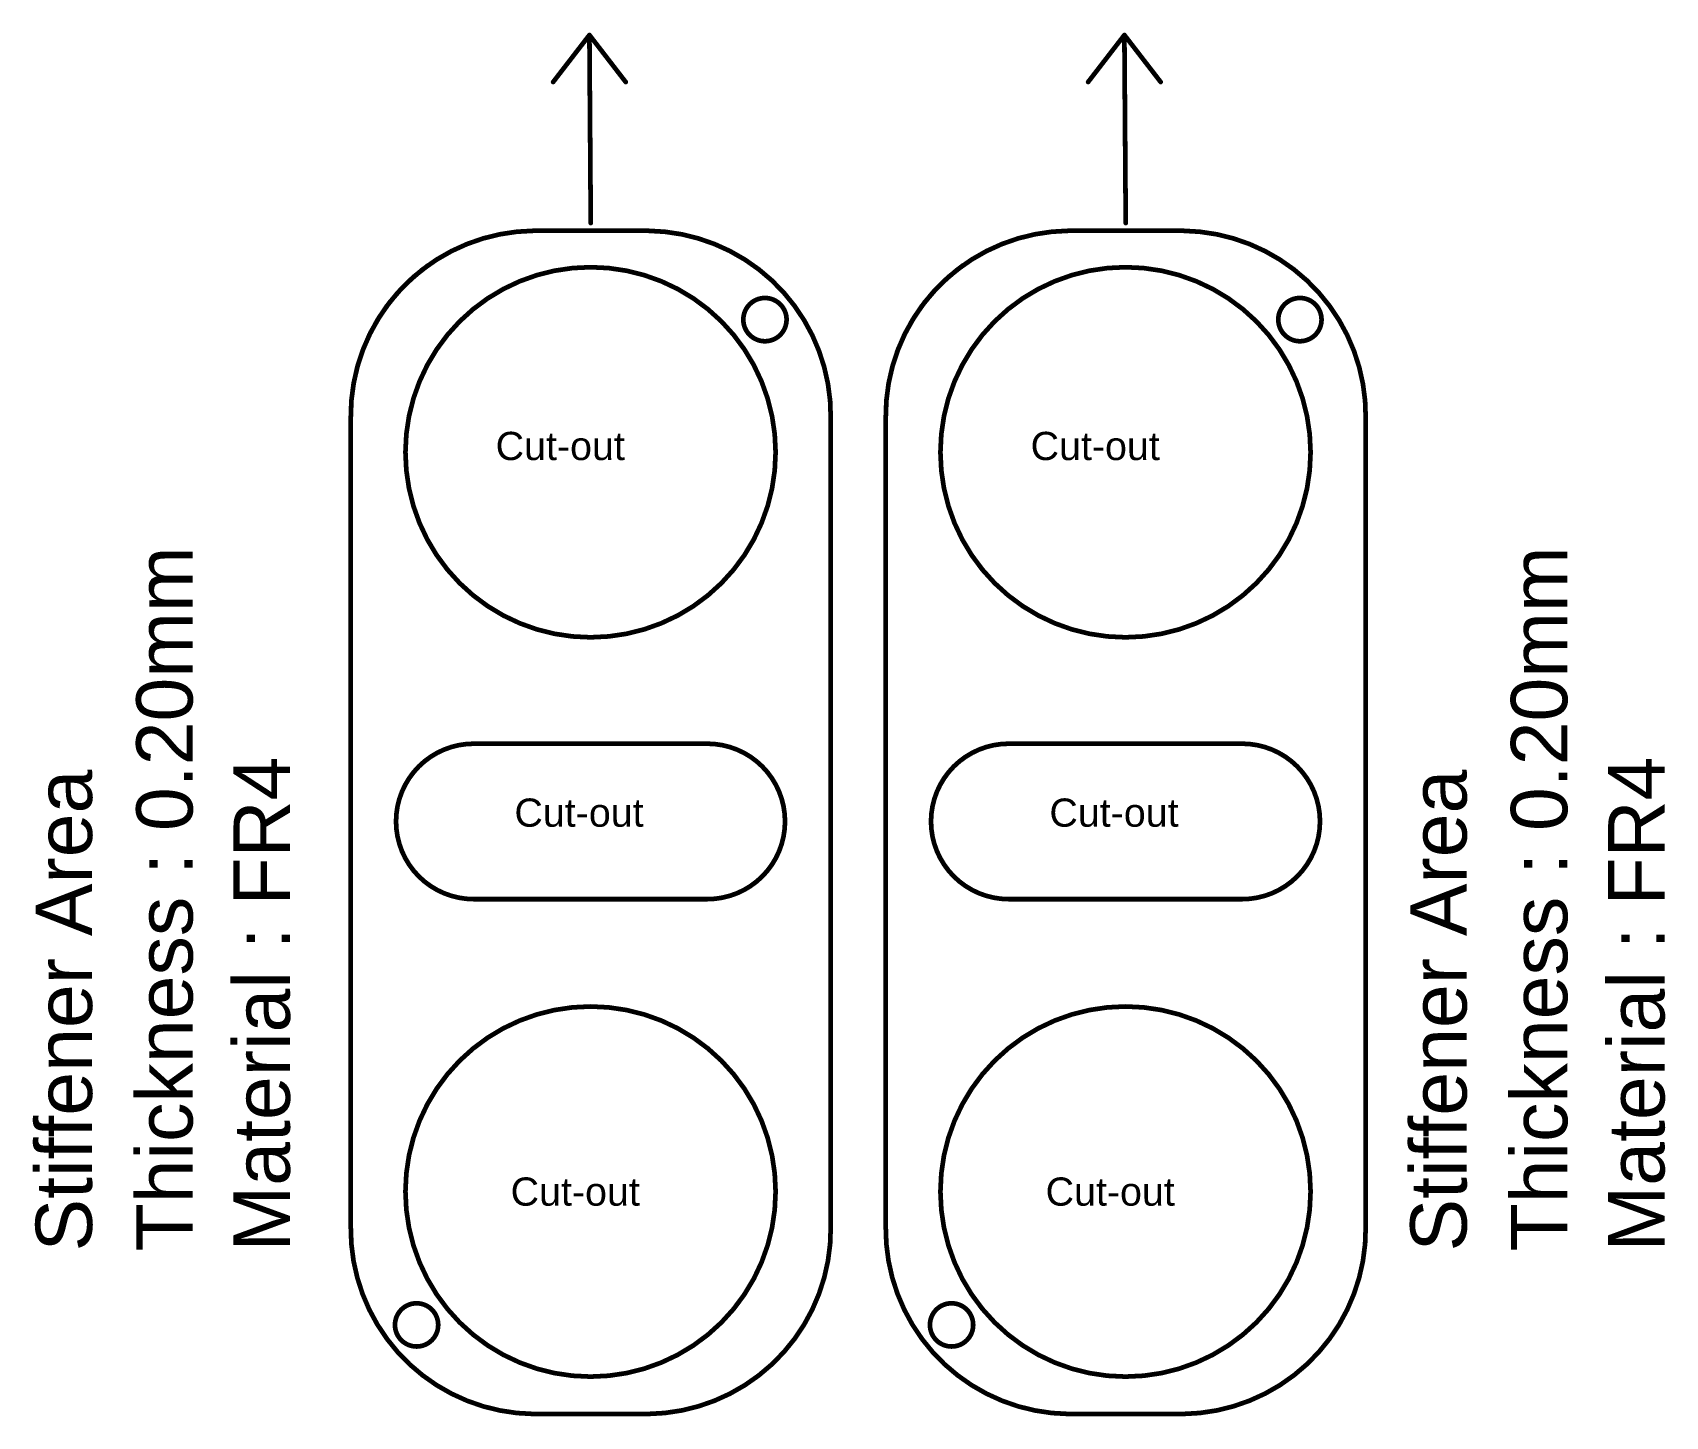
# Model space of a CAD drawing. Header units: inches. Extents: x -17 to 443, y -40 to 218.
# Drawn here: x -10.34 to 33.76, y -40.32 to -2.94 of the extents above; entities that cross this region are included whole.
import ezdxf

# ---------------------------------------------------------------- set-up
doc = ezdxf.new("R2010")
doc.units = ezdxf.units.IN
doc.layers.add('Fabrication', color=76, linetype='Continuous')
doc.styles.add('Arial', font='', dxfattribs={"height": 0.2})
doc.styles.get('Arial').set_extended_font_data('Arial')

msp = doc.modelspace()

# ---------------------------------------------------------------- linework, layer by layer
at = {"layer": 'Fabrication'}
for points in [[(3.718, -4.271, 0.127, 0.127, 0), (4.698, -3.001, 0.127, 0.127, 0)], [(4.698, -3.001, 0.127, 0.127, 0), (4.734, -8.081, 0.127, 0.127, 0)], [(4.698, -3.001, 0.127, 0.127, 0), (5.678, -4.271, 0.127, 0.127, 0)], [(18.17, -4.271, 0.127, 0.127, 0), (19.15, -3.001, 0.127, 0.127, 0)], [(19.15, -3.001, 0.127, 0.127, 0), (19.186, -8.081, 0.127, 0.127, 0)], [(19.15, -3.001, 0.127, 0.127, 0), (20.13, -4.271, 0.127, 0.127, 0)], [(-1.749, -13.346, 0.127, 0.127, -0.414214), (3.194, -8.29, 0.127, 0.127, 0)], [(3.194, -8.29, 0.127, 0.127, 0), (6.274, -8.29, 0.127, 0.127, 0)], [(6.274, -8.29, 0.127, 0.127, -0.414214), (11.217, -13.346, 0.127, 0.127, 0)], [(12.703, -13.346, 0.127, 0.127, -0.414214), (17.646, -8.29, 0.127, 0.127, 0)], [(17.646, -8.29, 0.127, 0.127, 0), (20.726, -8.29, 0.127, 0.127, 0)], [(20.726, -8.29, 0.127, 0.127, -0.414214), (25.669, -13.346, 0.127, 0.127, 0)], [(-1.749, -13.346, 0.127, 0.127, -0.244175), (0.329, -9.232, 0.127, 0.127, 0)], [(12.703, -13.346, 0.127, 0.127, -0.244175), (14.781, -9.232, 0.127, 0.127, 0)], [(-1.749, -35.201, 0.127, 0.127, 0), (-1.749, -13.346, 0.127, 0.127, 0)], [(11.217, -13.346, 0.127, 0.127, 0), (11.217, -35.201, 0.127, 0.127, 0)], [(12.703, -35.201, 0.127, 0.127, 0), (12.703, -13.346, 0.127, 0.127, 0)], [(25.669, -13.346, 0.127, 0.127, 0), (25.669, -35.201, 0.127, 0.127, 0)], [(0.089, -22.763, 0.127, 0.127, -0.198912), (1.574, -22.148, 0.127, 0.127, 0)], [(1.574, -22.148, 0.127, 0.127, 0), (7.882, -22.148, 0.127, 0.127, 0)], [(7.882, -22.148, 0.127, 0.127, -0.198912), (9.367, -22.763, 0.127, 0.127, 0)], [(14.541, -22.763, 0.127, 0.127, -0.198912), (16.026, -22.148, 0.127, 0.127, 0)], [(16.026, -22.148, 0.127, 0.127, 0), (22.334, -22.148, 0.127, 0.127, 0)], [(22.334, -22.148, 0.127, 0.127, -0.198912), (23.819, -22.763, 0.127, 0.127, 0)], [(-0.526, -24.248, 0.127, 0.127, -0.198912), (0.089, -22.763, 0.127, 0.127, 0)], [(9.367, -22.763, 0.127, 0.127, -0.198912), (9.982, -24.248, 0.127, 0.127, 0)], [(13.926, -24.248, 0.127, 0.127, -0.198912), (14.541, -22.763, 0.127, 0.127, 0)], [(23.819, -22.763, 0.127, 0.127, -0.198912), (24.434, -24.248, 0.127, 0.127, 0)], [(0.089, -25.733, 0.127, 0.127, -0.198912), (-0.526, -24.248, 0.127, 0.127, 0)], [(9.982, -24.248, 0.127, 0.127, -0.198912), (9.367, -25.733, 0.127, 0.127, 0)], [(14.541, -25.733, 0.127, 0.127, -0.198912), (13.926, -24.248, 0.127, 0.127, 0)], [(24.434, -24.248, 0.127, 0.127, -0.198912), (23.819, -25.733, 0.127, 0.127, 0)], [(1.574, -26.348, 0.127, 0.127, -0.198912), (0.089, -25.733, 0.127, 0.127, 0)], [(9.367, -25.733, 0.127, 0.127, -0.198912), (7.882, -26.348, 0.127, 0.127, 0)], [(16.026, -26.348, 0.127, 0.127, -0.198912), (14.541, -25.733, 0.127, 0.127, 0)], [(23.819, -25.733, 0.127, 0.127, -0.198912), (22.334, -26.348, 0.127, 0.127, 0)], [(1.574, -26.348, 0.127, 0.127, 0), (7.882, -26.348, 0.127, 0.127, 0)], [(16.026, -26.348, 0.127, 0.127, 0), (22.334, -26.348, 0.127, 0.127, 0)], [(3.194, -40.257, 0.127, 0.127, -0.414214), (-1.749, -35.201, 0.127, 0.127, 0)], [(11.217, -35.201, 0.127, 0.127, -0.414214), (6.274, -40.257, 0.127, 0.127, 0)], [(17.647, -40.257, 0.127, 0.127, -0.414214), (12.703, -35.201, 0.127, 0.127, 0)], [(25.669, -35.201, 0.127, 0.127, -0.414214), (20.726, -40.257, 0.127, 0.127, 0)], [(3.194, -40.257, 0.127, 0.127, 0), (6.274, -40.257, 0.127, 0.127, 0)], [(17.647, -40.257, 0.127, 0.127, 0), (20.726, -40.257, 0.127, 0.127, 0)]]:
    msp.add_lwpolyline(points, format="xyseb", dxfattribs=at)
for points in [[(4.667, -3.001, 0.0635, 0.0635, 1), (4.73, -3.001, 0.0635, 0.0635, 1)], [(4.667, -3.001, 0.0635, 0.0635, 1), (4.73, -3.001, 0.0635, 0.0635, 1)], [(4.667, -3.001, 0.0635, 0.0635, 1), (4.73, -3.001, 0.0635, 0.0635, 1)], [(19.119, -3.001, 0.0635, 0.0635, 1), (19.182, -3.001, 0.0635, 0.0635, 1)], [(19.119, -3.001, 0.0635, 0.0635, 1), (19.182, -3.001, 0.0635, 0.0635, 1)], [(19.119, -3.001, 0.0635, 0.0635, 1), (19.182, -3.001, 0.0635, 0.0635, 1)], [(3.687, -4.271, 0.0635, 0.0635, 1), (3.75, -4.271, 0.0635, 0.0635, 1)], [(5.647, -4.271, 0.0635, 0.0635, 1), (5.71, -4.271, 0.0635, 0.0635, 1)], [(18.139, -4.271, 0.0635, 0.0635, 1), (18.202, -4.271, 0.0635, 0.0635, 1)], [(20.099, -4.271, 0.0635, 0.0635, 1), (20.162, -4.271, 0.0635, 0.0635, 1)], [(3.163, -8.29, 0.0635, 0.0635, 1), (3.226, -8.29, 0.0635, 0.0635, 1)], [(3.163, -8.29, 0.0635, 0.0635, 1), (3.226, -8.29, 0.0635, 0.0635, 1)], [(4.703, -8.081, 0.0635, 0.0635, 1), (4.766, -8.081, 0.0635, 0.0635, 1)], [(6.242, -8.29, 0.0635, 0.0635, 1), (6.306, -8.29, 0.0635, 0.0635, 1)], [(6.242, -8.29, 0.0635, 0.0635, 1), (6.306, -8.29, 0.0635, 0.0635, 1)], [(17.615, -8.29, 0.0635, 0.0635, 1), (17.678, -8.29, 0.0635, 0.0635, 1)], [(17.615, -8.29, 0.0635, 0.0635, 1), (17.678, -8.29, 0.0635, 0.0635, 1)], [(19.155, -8.081, 0.0635, 0.0635, 1), (19.218, -8.081, 0.0635, 0.0635, 1)], [(20.694, -8.29, 0.0635, 0.0635, 1), (20.758, -8.29, 0.0635, 0.0635, 1)], [(20.694, -8.29, 0.0635, 0.0635, 1), (20.758, -8.29, 0.0635, 0.0635, 1)], [(9.728, -14.274, 0.127, 0.127, 1), (-0.272, -14.274, 0.127, 0.127, 1)], [(0.297, -9.232, 0.0635, 0.0635, 1), (0.361, -9.232, 0.0635, 0.0635, 1)], [(24.18, -14.274, 0.127, 0.127, 1), (14.18, -14.274, 0.127, 0.127, 1)], [(14.749, -9.232, 0.0635, 0.0635, 1), (14.813, -9.232, 0.0635, 0.0635, 1)], [(10.024, -10.69, 0.127, 0.127, 1), (8.855, -10.69, 0.127, 0.127, 1)], [(24.476, -10.69, 0.127, 0.127, 1), (23.307, -10.69, 0.127, 0.127, 1)], [(8.823, -10.69, 0.0635, 0.0635, 1), (8.887, -10.69, 0.0635, 0.0635, 1)], [(9.992, -10.69, 0.0635, 0.0635, 1), (10.055, -10.69, 0.0635, 0.0635, 1)], [(23.275, -10.69, 0.0635, 0.0635, 1), (23.339, -10.69, 0.0635, 0.0635, 1)], [(24.444, -10.69, 0.0635, 0.0635, 1), (24.507, -10.69, 0.0635, 0.0635, 1)], [(-1.781, -13.346, 0.0635, 0.0635, 1), (-1.717, -13.346, 0.0635, 0.0635, 1)], [(-1.781, -13.346, 0.0635, 0.0635, 1), (-1.717, -13.346, 0.0635, 0.0635, 1)], [(-1.781, -13.346, 0.0635, 0.0635, 1), (-1.717, -13.346, 0.0635, 0.0635, 1)], [(11.186, -13.346, 0.0635, 0.0635, 1), (11.249, -13.346, 0.0635, 0.0635, 1)], [(11.186, -13.346, 0.0635, 0.0635, 1), (11.249, -13.346, 0.0635, 0.0635, 1)], [(12.671, -13.346, 0.0635, 0.0635, 1), (12.735, -13.346, 0.0635, 0.0635, 1)], [(12.671, -13.346, 0.0635, 0.0635, 1), (12.735, -13.346, 0.0635, 0.0635, 1)], [(12.671, -13.346, 0.0635, 0.0635, 1), (12.735, -13.346, 0.0635, 0.0635, 1)], [(25.638, -13.346, 0.0635, 0.0635, 1), (25.701, -13.346, 0.0635, 0.0635, 1)], [(25.638, -13.346, 0.0635, 0.0635, 1), (25.701, -13.346, 0.0635, 0.0635, 1)], [(-0.304, -14.274, 0.0635, 0.0635, 1), (-0.24, -14.274, 0.0635, 0.0635, 1)], [(9.696, -14.274, 0.0635, 0.0635, 1), (9.76, -14.274, 0.0635, 0.0635, 1)], [(14.148, -14.274, 0.0635, 0.0635, 1), (14.212, -14.274, 0.0635, 0.0635, 1)], [(24.148, -14.274, 0.0635, 0.0635, 1), (24.212, -14.274, 0.0635, 0.0635, 1)], [(1.542, -22.148, 0.0635, 0.0635, 1), (1.606, -22.148, 0.0635, 0.0635, 1)], [(1.542, -22.148, 0.0635, 0.0635, 1), (1.606, -22.148, 0.0635, 0.0635, 1)], [(7.85, -22.148, 0.0635, 0.0635, 1), (7.914, -22.148, 0.0635, 0.0635, 1)], [(7.85, -22.148, 0.0635, 0.0635, 1), (7.914, -22.148, 0.0635, 0.0635, 1)], [(15.994, -22.148, 0.0635, 0.0635, 1), (16.058, -22.148, 0.0635, 0.0635, 1)], [(15.994, -22.148, 0.0635, 0.0635, 1), (16.058, -22.148, 0.0635, 0.0635, 1)], [(22.302, -22.148, 0.0635, 0.0635, 1), (22.366, -22.148, 0.0635, 0.0635, 1)], [(22.302, -22.148, 0.0635, 0.0635, 1), (22.366, -22.148, 0.0635, 0.0635, 1)], [(0.057, -22.763, 0.0635, 0.0635, 1), (0.121, -22.763, 0.0635, 0.0635, 1)], [(0.057, -22.763, 0.0635, 0.0635, 1), (0.121, -22.763, 0.0635, 0.0635, 1)], [(9.335, -22.763, 0.0635, 0.0635, 1), (9.399, -22.763, 0.0635, 0.0635, 1)], [(9.335, -22.763, 0.0635, 0.0635, 1), (9.399, -22.763, 0.0635, 0.0635, 1)], [(14.509, -22.763, 0.0635, 0.0635, 1), (14.573, -22.763, 0.0635, 0.0635, 1)], [(14.509, -22.763, 0.0635, 0.0635, 1), (14.573, -22.763, 0.0635, 0.0635, 1)], [(23.787, -22.763, 0.0635, 0.0635, 1), (23.851, -22.763, 0.0635, 0.0635, 1)], [(23.787, -22.763, 0.0635, 0.0635, 1), (23.851, -22.763, 0.0635, 0.0635, 1)], [(-0.558, -24.248, 0.0635, 0.0635, 1), (-0.494, -24.248, 0.0635, 0.0635, 1)], [(-0.558, -24.248, 0.0635, 0.0635, 1), (-0.494, -24.248, 0.0635, 0.0635, 1)], [(9.95, -24.248, 0.0635, 0.0635, 1), (10.014, -24.248, 0.0635, 0.0635, 1)], [(9.95, -24.248, 0.0635, 0.0635, 1), (10.014, -24.248, 0.0635, 0.0635, 1)], [(13.894, -24.248, 0.0635, 0.0635, 1), (13.958, -24.248, 0.0635, 0.0635, 1)], [(13.894, -24.248, 0.0635, 0.0635, 1), (13.958, -24.248, 0.0635, 0.0635, 1)], [(24.402, -24.248, 0.0635, 0.0635, 1), (24.466, -24.248, 0.0635, 0.0635, 1)], [(24.402, -24.248, 0.0635, 0.0635, 1), (24.466, -24.248, 0.0635, 0.0635, 1)], [(0.057, -25.733, 0.0635, 0.0635, 1), (0.121, -25.733, 0.0635, 0.0635, 1)], [(0.057, -25.733, 0.0635, 0.0635, 1), (0.121, -25.733, 0.0635, 0.0635, 1)], [(9.335, -25.733, 0.0635, 0.0635, 1), (9.399, -25.733, 0.0635, 0.0635, 1)], [(9.335, -25.733, 0.0635, 0.0635, 1), (9.399, -25.733, 0.0635, 0.0635, 1)], [(14.509, -25.733, 0.0635, 0.0635, 1), (14.573, -25.733, 0.0635, 0.0635, 1)], [(14.509, -25.733, 0.0635, 0.0635, 1), (14.573, -25.733, 0.0635, 0.0635, 1)], [(23.787, -25.733, 0.0635, 0.0635, 1), (23.851, -25.733, 0.0635, 0.0635, 1)], [(23.787, -25.733, 0.0635, 0.0635, 1), (23.851, -25.733, 0.0635, 0.0635, 1)], [(1.542, -26.348, 0.0635, 0.0635, 1), (1.606, -26.348, 0.0635, 0.0635, 1)], [(1.542, -26.348, 0.0635, 0.0635, 1), (1.606, -26.348, 0.0635, 0.0635, 1)], [(7.85, -26.348, 0.0635, 0.0635, 1), (7.914, -26.348, 0.0635, 0.0635, 1)], [(7.85, -26.348, 0.0635, 0.0635, 1), (7.914, -26.348, 0.0635, 0.0635, 1)], [(15.994, -26.348, 0.0635, 0.0635, 1), (16.058, -26.348, 0.0635, 0.0635, 1)], [(15.994, -26.348, 0.0635, 0.0635, 1), (16.058, -26.348, 0.0635, 0.0635, 1)], [(22.302, -26.348, 0.0635, 0.0635, 1), (22.366, -26.348, 0.0635, 0.0635, 1)], [(22.302, -26.348, 0.0635, 0.0635, 1), (22.366, -26.348, 0.0635, 0.0635, 1)], [(9.728, -34.248, 0.127, 0.127, 1), (-0.272, -34.248, 0.127, 0.127, 1)], [(24.18, -34.248, 0.127, 0.127, 1), (14.18, -34.248, 0.127, 0.127, 1)], [(-0.304, -34.248, 0.0635, 0.0635, 1), (-0.24, -34.248, 0.0635, 0.0635, 1)], [(9.696, -34.248, 0.0635, 0.0635, 1), (9.76, -34.248, 0.0635, 0.0635, 1)], [(14.148, -34.248, 0.0635, 0.0635, 1), (14.212, -34.248, 0.0635, 0.0635, 1)], [(24.148, -34.248, 0.0635, 0.0635, 1), (24.212, -34.248, 0.0635, 0.0635, 1)], [(-1.781, -35.201, 0.0635, 0.0635, 1), (-1.717, -35.201, 0.0635, 0.0635, 1)], [(-1.781, -35.201, 0.0635, 0.0635, 1), (-1.717, -35.201, 0.0635, 0.0635, 1)], [(11.186, -35.201, 0.0635, 0.0635, 1), (11.249, -35.201, 0.0635, 0.0635, 1)], [(11.186, -35.201, 0.0635, 0.0635, 1), (11.249, -35.201, 0.0635, 0.0635, 1)], [(12.671, -35.201, 0.0635, 0.0635, 1), (12.735, -35.201, 0.0635, 0.0635, 1)], [(12.671, -35.201, 0.0635, 0.0635, 1), (12.735, -35.201, 0.0635, 0.0635, 1)], [(25.638, -35.201, 0.0635, 0.0635, 1), (25.701, -35.201, 0.0635, 0.0635, 1)], [(25.638, -35.201, 0.0635, 0.0635, 1), (25.701, -35.201, 0.0635, 0.0635, 1)], [(0.613, -37.85, 0.127, 0.127, 1), (-0.555, -37.85, 0.127, 0.127, 1)], [(15.065, -37.85, 0.127, 0.127, 1), (13.897, -37.85, 0.127, 0.127, 1)], [(-0.587, -37.85, 0.0635, 0.0635, 1), (-0.524, -37.85, 0.0635, 0.0635, 1)], [(0.581, -37.85, 0.0635, 0.0635, 1), (0.645, -37.85, 0.0635, 0.0635, 1)], [(13.865, -37.85, 0.0635, 0.0635, 1), (13.928, -37.85, 0.0635, 0.0635, 1)], [(15.033, -37.85, 0.0635, 0.0635, 1), (15.097, -37.85, 0.0635, 0.0635, 1)], [(3.163, -40.257, 0.0635, 0.0635, 1), (3.226, -40.257, 0.0635, 0.0635, 1)], [(3.163, -40.257, 0.0635, 0.0635, 1), (3.226, -40.257, 0.0635, 0.0635, 1)], [(6.242, -40.257, 0.0635, 0.0635, 1), (6.306, -40.257, 0.0635, 0.0635, 1)], [(6.242, -40.257, 0.0635, 0.0635, 1), (6.306, -40.257, 0.0635, 0.0635, 1)], [(17.615, -40.257, 0.0635, 0.0635, 1), (17.678, -40.257, 0.0635, 0.0635, 1)], [(17.615, -40.257, 0.0635, 0.0635, 1), (17.678, -40.257, 0.0635, 0.0635, 1)], [(20.694, -40.257, 0.0635, 0.0635, 1), (20.758, -40.257, 0.0635, 0.0635, 1)], [(20.694, -40.257, 0.0635, 0.0635, 1), (20.758, -40.257, 0.0635, 0.0635, 1)]]:
    msp.add_lwpolyline(points, format="xyseb", close=True, dxfattribs=at)

# ---------------------------------------------------------------- texts
at = {"layer": 'Fabrication', "style": 'Arial'}
for p in [(2.164, -14.485), (16.616, -14.485), (2.672, -24.391), (17.124, -24.391), (2.569, -34.629), (17.021, -34.629)]:
    msp.add_text('Cut-out', height=0.762, dxfattribs=at).set_placement(p)
for s, p in [('Thickness : 0.20mm', (-6.02, -35.865)), ('Thickness : 0.20mm', (31.115, -35.865)), ('Stiffener Area', (-8.738, -35.865)), ('Material : FR4', (-3.393, -35.865)), ('Stiffener Area', (28.397, -35.865)), ('Material : FR4', (33.742, -35.865))]:
    msp.add_text(s, height=1.524, rotation=90, dxfattribs=at).set_placement(p)

doc.saveas('drawing.dxf')
